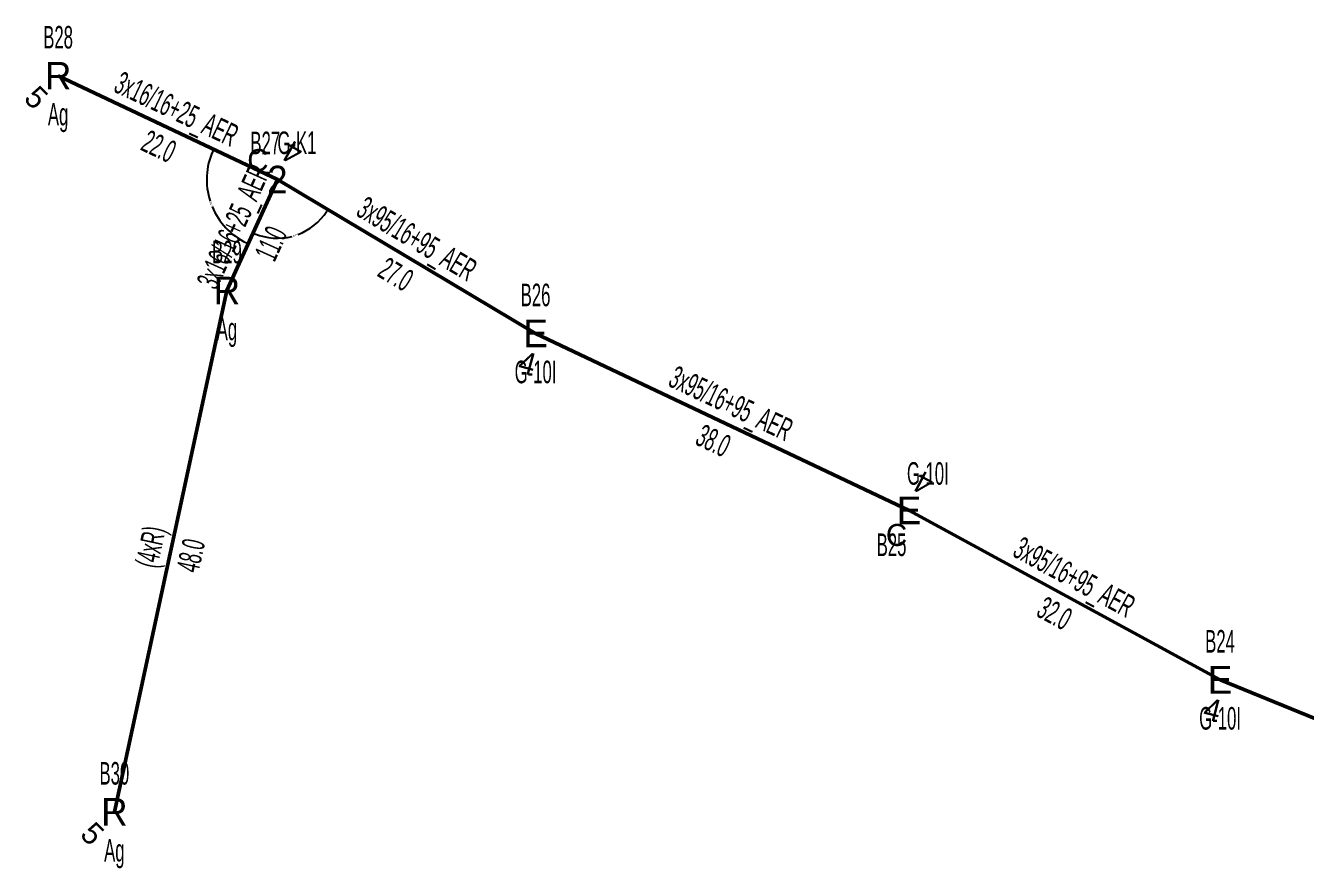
# Model space of a CAD drawing. Header units: millimetres. Extents: x 460272 to 462078, y 3998398 to 3999786.
# Drawn here: x 460863.9 to 460980.2, y 3999537.9 to 3999614.5 of the extents above; entities that cross this region are included whole.
import ezdxf
from ezdxf.enums import TextEntityAlignment as Align

# ---------------------------------------------------------------- set-up
doc = ezdxf.new("R2010")
doc.units = ezdxf.units.MM
for name, color, linetype, lineweight in [('ACI', 30, 'Continuous', 25), ('DIREK_AG_MEVCUT', 120, 'Continuous', 25), ('DIREK_AG_YENI', 108, 'Continuous', 25), ('HAT_AG_HAVAI_MEVCUT', 126, 'Continuous', 50), ('HAT_AG_HAVAI_YENI', 3, 'Continuous', 50)]:
    doc.layers.add(name, color=color, linetype=linetype, lineweight=lineweight)
doc.styles.add('Direk', font='B_CAD')
doc.styles.get("Standard").update_dxf_attribs({"font": 'Arial'})
doc.dimstyles.new('ISO-25', dxfattribs={"dimtxt": 0.18, "dimasz": 0.18, "dimexe": 0.18, "dimexo": 0.0625, "dimgap": 0.09, "dimtad": 0, "dimtih": 1, "dimtoh": 1, "dimdec": 4, "dimzin": 0, "dimdsep": 46, "dimtxsty": 'Standard', "dimcen": 0.09, "dimadec": 0, "dimazin": 0, "dimtfac": 1, "dimtdec": 4, "dimtofl": 0, "dimtmove": 0, "dimatfit": 3, "dimfxl": 1, "dimtolj": 1, "dimtzin": 0, "dimarcsym": 0})

# ---------------------------------------------------------------- blocks, each defined once
blk = doc.blocks.new('*D616')
at = {"layer": 'ACI', "color": 0, "lineweight": -2, "transparency": 16777216}
for start, end in [(290.23852, 327.25484), (247.500086, 284.516406)]:
    blk.add_arc((460886.760003, 3999600.50422), 5.337167, start, end, dxfattribs=at)
at = {"layer": 'ACI', "color": 0, "transparency": 16777216}
for points in [[(460891.274516, 3999597.601529), (460891.223511, 3999597.633128), (460891.343809, 3999597.770344)], [(460884.729511, 3999595.600836), (460884.705619, 3999595.545799), (460884.552452, 3999595.644995)]]:
    blk.add_solid(points, dxfattribs=at)
at = {"layer": 'Defpoints', "color": 0, "transparency": 16777216}
for p in [(460886.760003, 3999600.50422), (460886.760003, 3999600.50422), (460889.533883, 3999595.944511), (460882.175925, 3999590.413824), (460910.222, 3999586.511)]:
    blk.add_point(p, dxfattribs=at)
at = {"layer": 'ACI', "color": 0, "transparency": 16777216, "insert": (460888.354031, 3999595.410653), "char_height": 0.18, "attachment_point": 5, "rotation": 17.37746316}
blk.add_mtext('\\A1;84%%d', dxfattribs=at)
blk = doc.blocks.new('*D617')
at = {"layer": 'ACI', "color": 0, "lineweight": -2, "transparency": 16777216}
for start, end in [(156.272173, 197.738619), (202.494391, 243.960837)]:
    blk.add_arc((460886.760003, 3999600.50422), 6.418651, start, end, dxfattribs=at)
at = {"layer": 'ACI', "color": 0, "transparency": 16777216}
for points in [[(460880.91123, 3999603.074582), (460880.856646, 3999603.099493), (460880.958672, 3999603.25079)], [(460883.929519, 3999594.709962), (460883.955099, 3999594.764236), (460884.10513, 3999594.660357)]]:
    blk.add_solid(points, dxfattribs=at)
at = {"layer": 'Defpoints', "color": 0, "transparency": 16777216}
for p in [(460866.836463, 3999609.936776), (460886.760003, 3999600.50422), (460886.760003, 3999600.50422), (460881.519358, 3999596.798182), (460882.175925, 3999590.413824)]:
    blk.add_point(p, dxfattribs=at)
at = {"layer": 'ACI', "color": 0, "transparency": 16777216, "insert": (460880.73292, 3999598.296652), "char_height": 0.18, "attachment_point": 5, "rotation": 290.11650513}
blk.add_mtext('\\A1;91%%d', dxfattribs=at)

msp = doc.modelspace()

# ---------------------------------------------------------------- linework, layer by layer
at = {"layer": 'HAT_AG_HAVAI_MEVCUT'}
msp.add_line((460882.176, 3999590.414), (460871.94636, 3999543.030578), dxfattribs=at)
at = {"layer": 'HAT_AG_HAVAI_YENI'}
for p, q in [((460866.836, 3999609.937), (460886.76, 3999600.504)), ((460882.176, 3999590.414), (460886.76, 3999600.504)), ((460910.222, 3999586.511), (460886.76, 3999600.504)), ((460910.222, 3999586.511), (460944.158, 3999570.423)), ((460944.158, 3999570.423), (460972.425, 3999555.03)), ((460972.425, 3999555.03), (461007.785, 3999540.534))]:
    msp.add_line(p, q, dxfattribs=at)

# ---------------------------------------------------------------- texts
at = {"layer": 'DIREK_AG_MEVCUT', "width": 0.53}
for s, p in [('B28', (460866.836, 3999613.437)), ('Ag', (460866.836, 3999606.437)), ('B29', (460882.176, 3999593.914)), ('Ag', (460882.176, 3999586.914)), ('B30', (460871.94636, 3999546.530578)), ('Ag', (460871.94636, 3999539.530578))]:
    msp.add_text(s, height=2.05, dxfattribs=at).set_placement(p, align=Align.MIDDLE_CENTER)
at = {"layer": 'DIREK_AG_MEVCUT', "style": 'Direk'}
for p in [(460866.836, 3999609.937), (460882.176, 3999590.414), (460871.94636, 3999543.030578)]:
    msp.add_text('R', height=2.5, dxfattribs=at).set_placement(p, align=Align.MIDDLE_CENTER)
at = {"layer": 'DIREK_AG_MEVCUT', "color": 32, "style": 'Direk'}
for p in [(460864.856101, 3999607.957101), (460869.966462, 3999541.050679)]:
    msp.add_text('5', height=2, rotation=315.000001, dxfattribs=at).set_placement(p, align=Align.MIDDLE_CENTER)
at = {"layer": 'DIREK_AG_YENI', "width": 0.53}
for s, p in [('B27', (460885.661273, 3999603.827071)), ('G-K1', (460888.540117, 3999603.841529)), ('B26', (460910.222, 3999590.011)), ('G-10I', (460910.222, 3999583.011)), ('G-10I', (460945.868673, 3999573.785116)), ('B25', (460942.570809, 3999567.303573)), ('B24', (460972.425, 3999558.53)), ('G-10I', (460972.425, 3999551.53))]:
    msp.add_text(s, height=2.05, dxfattribs=at).set_placement(p, align=Align.MIDDLE_CENTER)
at = {"layer": 'DIREK_AG_YENI', "color": 4, "linetype": 'Continuous', "lineweight": 20, "style": 'Direk'}
for p in [(460884.992233, 3999602.271767), (460943.024288, 3999568.19484)]:
    msp.add_text('C', height=2, dxfattribs=at).set_placement(p, align=Align.MIDDLE_CENTER)
at = {"layer": 'DIREK_AG_YENI', "color": 32, "style": 'Direk'}
for rotation, p in [(510.556914, (460888.136365, 3999602.942364)), (344.593839, (460909.478153, 3999583.811613)), (512.2309, (460945.462547, 3999572.900531)), (345.71459, (460971.734094, 3999552.31658))]:
    msp.add_text('4', height=2, rotation=rotation, dxfattribs=at).set_placement(p, align=Align.MIDDLE_CENTER)
at = {"layer": 'DIREK_AG_YENI', "style": 'Direk'}
for s, p in [('2', (460886.76, 3999600.504)), ('E', (460910.222, 3999586.511)), ('E', (460944.158, 3999570.423)), ('E', (460972.425, 3999555.03))]:
    msp.add_text(s, height=2.5, dxfattribs=at).set_placement(p, align=Align.MIDDLE_CENTER)
at = {"layer": 'HAT_AG_HAVAI_MEVCUT', "lineweight": 30, "width": 0.53}
msp.add_text('(4xR)', height=2.05, rotation=77.817393, dxfattribs=at).set_placement((460876.230285, 3999566.901575, 230441.087963), align=Align.CENTER)
msp.add_text('48.0', height=2.05, rotation=77.817393, dxfattribs=at).set_placement((460877.892001, 3999566.542827, 230441.087963), align=Align.TOP_CENTER)
at = {"layer": 'HAT_AG_HAVAI_YENI', "lineweight": 30, "width": 0.53}
for s, rotation, p in [('3x16/16+25_AER', 334.665359, (460877.161952, 3999605.988749)), ('3x16/16+25_AER', 65.567651, (460883.694082, 3999595.810598)), ('3x95/16+95_AER', 329.186942, (460898.926283, 3999594.237607)), ('3x95/16+95_AER', 334.635583, (460927.553752, 3999579.234991)), ('3x95/16+95_AER', 331.429657, (460958.697733, 3999563.472928))]:
    msp.add_text(s, height=2.05, rotation=rotation, dxfattribs=at).set_placement(p, align=Align.CENTER)
for s, rotation, p in [('22.0', 334.665359, (460876.434514, 3999604.452248)), ('11.0', 65.567651, (460885.241847, 3999595.107447)), ('27.0', 329.186942, (460898.055478, 3999592.777573)), ('38.0', 334.635583, (460926.825516, 3999577.698868)), ('32.0', 331.429657, (460957.884729, 3999561.979936))]:
    msp.add_text(s, height=2.05, rotation=rotation, dxfattribs=at).set_placement(p, align=Align.TOP_CENTER)

# ---------------------------------------------------------------- dimensions: what is measured, and where the dimension line sits
at = {"layer": 'ACI'}
for base, line1, picture, middle, turn in [((460881.519358, 3999596.798182), ((460886.760003, 3999600.50422), (460866.836463, 3999609.936776)), '*D617', (460880.73292, 3999598.296652), 290.116505), ((460889.533883, 3999595.944511), ((460886.760003, 3999600.50422), (460910.222, 3999586.511)), '*D616', (460888.354031, 3999595.410653), 17.377463)]:
    dim = msp.add_angular_dim_2l(base=base, line1=line1, line2=((460882.175925, 3999590.413824), (460886.760003, 3999600.50422)), dimstyle='ISO-25', dxfattribs=at)
    dim.commit()
    dim.dimension.update_dxf_attribs({"geometry": picture, "text_midpoint": middle, "dimtype": 162, "text_rotation": turn})

doc.saveas('drawing.dxf')
